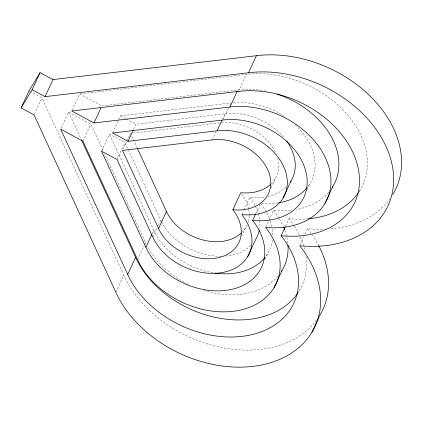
<?xml version="1.0" encoding="UTF-8"?>
<svg xmlns="http://www.w3.org/2000/svg" width="422" height="422" viewBox="0 0 422 422"><rect width="100%" height="100%" fill="white"/><g stroke="black" fill="none" stroke-linecap="round" stroke-linejoin="round"><path stroke-width="0.32" stroke-dasharray="2.11 1.58" d="M34.293 114.283L41.942 97.804L30.706 91.759M60.979 128.636L68.628 112.157L90.883 124.131L103.585 151.662M71.998 110.411L79.647 93.932L246.295 74.377A92.397 67.794 24.9 0 1 343.318 110.274A92.397 67.794 24.9 0 1 359.117 191.73M82.965 141.201L90.883 124.131M101.533 151.187L109.451 134.122L124.944 142.457L160.724 220.026A53.631 39.351 24.9 0 0 161.257 221.165M112.553 132.962L120.47 115.897L230.829 102.947M117.021 159.521L124.944 142.457M123.076 149.23L126.626 141.581M126.901 140.99L130.451 133.341L132.413 133.109M133.505 129.522L135.963 124.226L224.958 113.787A53.631 39.351 24.9 0 1 283.964 137.614M115.818 292.193L123.741 275.128L41.942 97.804M137.625 259.699L144.182 245.578M144.456 244.987L145.548 242.634L104.688 154.056M152.184 233.841L153.824 230.306L109.451 134.122M152.801 237.09L157.174 227.674M158.266 225.322L160.724 220.026M212.139 139.893L215.964 131.653M222.499 119.083L224.958 113.787M222.906 120.012L228.371 108.243M229.737 105.3L230.554 103.538M238.372 91.442L246.295 74.377M241.848 214.598L243.758 210.478M244.032 209.887L249.771 197.528A53.631 39.351 24.9 0 0 265.369 197.032M241.584 236.484L245.683 227.658M255.927 213.342L260.026 204.517M271.082 187.7L275.176 178.87M265.871 226.783L273.519 210.304A77.073 56.553 24.9 0 0 291.602 210.219M264.91 259.488L267.643 253.606M285.488 226.308L289.038 218.654A92.397 67.794 24.9 0 0 307.643 218.854M307.031 189.963L310.033 183.491M300.274 244.554L304.098 236.315M305.19 233.962L307.649 228.666A110.764 81.272 24.9 0 0 324.27 229.236M298.66 292.066L299.203 290.89M359.307 191.894L360.124 190.132M133.067 133.035L220.062 122.828M79.647 93.932L101.908 105.906L237.86 89.955A77.073 56.553 24.9 0 1 263.618 90.767M120.47 115.897L125.635 118.672M126.21 118.983L135.963 124.226M29.023 90.851L30.147 91.458M131.828 136.322L137.055 147.653M68.628 112.157L81.035 139.06M272.354 240.245A64.292 47.174 24.9 0 1 265.174 257.172M213.047 272.77A64.292 47.174 24.9 0 1 153.824 230.306M260.981 203.868A64.292 47.174 24.9 0 1 266.409 212.118M266.715 212.683A64.292 47.174 24.9 0 1 270.143 220.458M270.36 221.091A64.292 47.174 24.9 0 1 272.111 228.044M272.306 229.288A64.292 47.174 24.9 0 1 272.707 235.798M295.194 124.838A64.292 47.174 24.9 0 1 307.564 187.057M278.182 202.924A64.292 47.174 24.9 0 1 261.893 203.462M233.329 102.683A64.292 47.174 24.9 0 1 285.678 117.274M328.622 192.284A77.073 56.553 24.9 0 1 296.144 209.549M264.267 90.883A77.073 56.553 24.9 0 1 266.208 91.263M277.803 276.336A77.073 56.553 24.9 0 1 204.053 290.605M188.328 284.402A77.073 56.553 24.9 0 1 185.448 282.93M184.314 282.323A77.073 56.553 24.9 0 1 147.463 246.527M146.065 243.747A77.073 56.553 24.9 0 1 145.548 242.634M273.519 210.304A77.073 56.553 24.9 0 1 279.09 218.348M279.422 218.902A77.073 56.553 24.9 0 1 282.893 225.57M284.85 230.417A77.073 56.553 24.9 0 1 287.825 243.367M305.997 256.618A92.397 67.794 24.9 0 1 298.539 291.961M289.038 218.654A92.397 67.794 24.9 0 1 294.087 225.691M294.445 226.245A92.397 67.794 24.9 0 1 300.021 236.389M300.279 236.953A92.397 67.794 24.9 0 1 305.153 251.686M277.676 158.276A44.737 32.826 24.9 0 1 271.763 183.296M221.292 122.691A44.737 32.826 24.9 0 1 275.439 152.189M286.132 187.078A53.631 39.351 24.9 0 1 267.917 196.515M250.773 245.567A53.631 39.351 24.9 0 1 226.171 256.043M221.022 256.323A53.631 39.351 24.9 0 1 161.542 221.735M249.771 197.528A53.631 39.351 24.9 0 1 255.183 205.867M255.474 206.437A53.631 39.351 24.9 0 1 258.164 213.041M258.354 213.659A53.631 39.351 24.9 0 1 259.556 219.176M259.715 220.453A53.631 39.351 24.9 0 1 259.551 228.65M247.097 224.942A44.737 32.826 24.9 0 1 242.27 232.084M241.574 193.74A44.737 32.826 24.9 0 1 248.611 208.911M248.727 209.523A44.737 32.826 24.9 0 1 249.202 215.267M249.186 215.906A44.737 32.826 24.9 0 1 247.978 222.637M316.59 320.087A110.764 81.272 24.9 0 1 216.977 346.52A110.764 81.272 24.9 0 1 123.741 275.128M307.649 228.666A110.764 81.272 24.9 0 1 318.663 245.562M390.007 198.767A110.764 81.272 24.9 0 1 329.461 228.946"/><path stroke-width="0.63" d="M40.043 72.626L32.119 89.691L45.038 96.643L248.484 72.769A110.764 81.272 24.9 0 1 390.487 158.25A110.764 81.272 24.9 0 1 299.726 245.731A110.764 81.272 24.9 0 1 266.113 363.954A110.764 81.272 24.9 0 1 115.818 292.193L34.018 114.868L21.1 107.921L29.023 90.851L40.043 72.626L52.961 79.579L256.407 55.704A110.764 81.272 24.9 0 1 371.692 97.693A110.764 81.272 24.9 0 1 392.866 194.468M45.038 96.643L52.961 79.579M93.985 122.971L229.943 107.019A77.073 56.553 24.9 0 1 328.749 166.5A77.073 56.553 24.9 0 1 265.596 227.374A77.073 56.553 24.9 0 1 242.207 309.637A77.073 56.553 24.9 0 1 137.625 259.699L82.965 141.201L60.705 129.227L127.708 274.479A92.397 67.794 24.9 0 0 253.079 334.34A92.397 67.794 24.9 0 0 281.121 235.724A92.397 67.794 24.9 0 0 356.827 162.75A92.397 67.794 24.9 0 0 238.372 91.442L71.724 110.997L93.985 122.971L101.085 107.673M128.04 141.296L217.035 130.852A53.631 39.351 24.9 0 1 285.794 172.239A53.631 39.351 24.9 0 1 241.848 214.598A53.631 39.351 24.9 0 1 225.575 271.837A53.631 39.351 24.9 0 1 152.801 237.09L117.021 159.521L101.533 151.187L145.901 247.371A64.292 47.174 24.9 0 0 233.139 289.028A64.292 47.174 24.9 0 0 252.646 220.405A64.292 47.174 24.9 0 0 305.328 169.628A64.292 47.174 24.9 0 0 222.906 120.012L112.553 132.962L128.04 141.296L133.231 130.113M127.708 274.479L135.631 257.409L81.309 139.656M145.901 247.371L151.909 234.426M270.861 184.187A44.737 32.826 24.9 0 1 240.762 192.685L232.838 209.75A44.737 32.826 24.9 0 1 219.261 257.499A44.737 32.826 24.9 0 1 158.561 228.513L166.484 211.448L137.329 148.249M217.035 130.852L221.956 120.259M229.943 107.019L237.317 91.131M248.484 72.769L256.407 55.704M252.646 220.405L255.653 213.933M247.746 256.523L255.669 239.459A53.631 39.351 24.9 0 0 259.219 230.486M283.109 198.039L291.032 180.969M281.121 235.724L285.214 226.894M274.073 287.63L281.996 270.56M324.893 203.578L332.816 186.508M311.911 332.33L319.834 315.26A110.764 81.272 24.9 0 0 318.663 245.562M21.1 107.921L32.119 89.691M158.561 228.513L122.528 150.406L212.139 139.893A44.737 32.826 24.9 0 1 269.494 174.418A44.737 32.826 24.9 0 1 232.838 209.75M264.779 257.663A64.292 47.174 24.9 0 1 214.983 273.066M307.169 187.547A64.292 47.174 24.9 0 1 278.852 202.813M277.059 94.127A77.073 56.553 24.9 0 1 332.135 187.595M287.983 245.324A77.073 56.553 24.9 0 1 281.316 271.647M283.42 226.772A77.073 56.553 24.9 0 1 284.628 229.805M358.405 192.785A92.397 67.794 24.9 0 1 308.287 218.802M298.196 292.493A92.397 67.794 24.9 0 1 215.32 317.397A92.397 67.794 24.9 0 1 135.631 257.409M286.749 141.196A53.631 39.351 24.9 0 1 290.341 182.056M241.368 232.97A44.737 32.826 24.9 0 1 201.257 239.532A44.737 32.826 24.9 0 1 166.484 211.448"/></g></svg>
